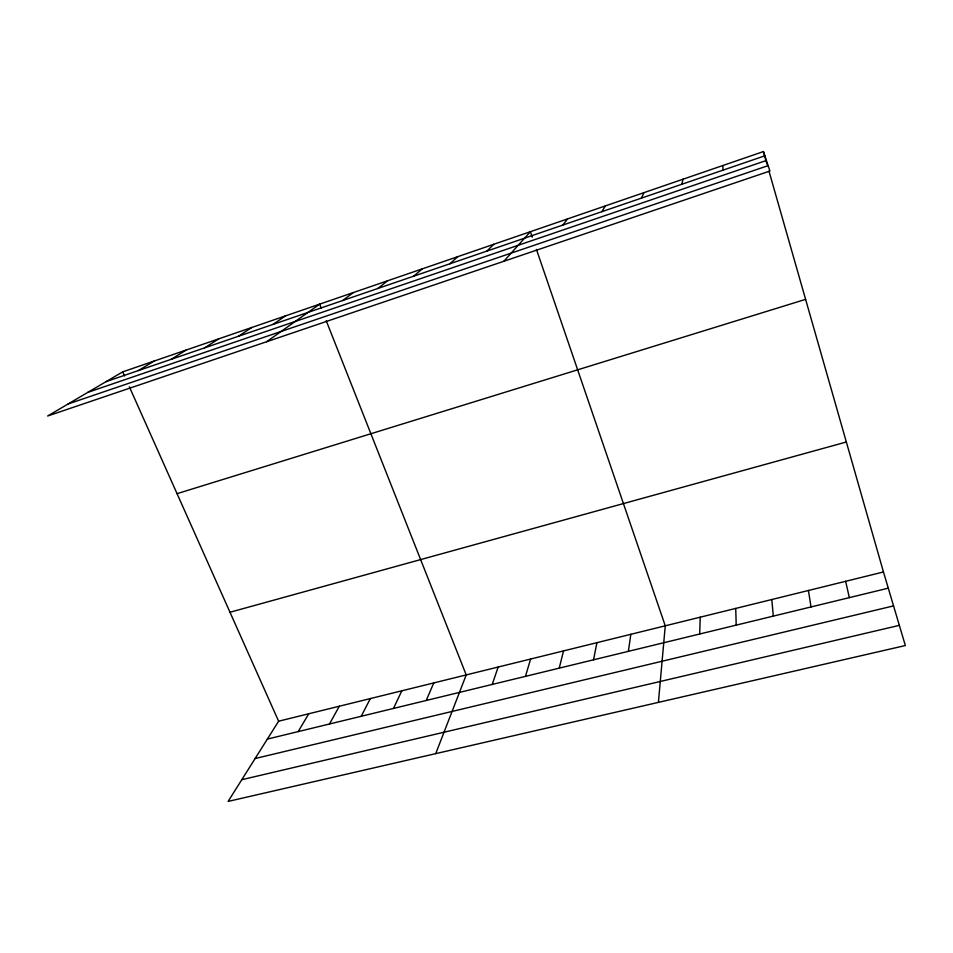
<?xml version="1.0" encoding="UTF-8"?>
<svg xmlns="http://www.w3.org/2000/svg" width="953" height="953" viewBox="0 0 953 953"><rect width="100%" height="100%" fill="white"/><g stroke="black" fill="none" stroke-linecap="round" stroke-linejoin="round"><path stroke-width="1.43" d="M699.693 634.007L700.229 617.187M658.404 702.385L665.265 625.811L536.42 249.364M628.372 651.352L630.838 634.305M593.54 659.81L596.923 642.679M681.871 184.251L683.027 179.2M559.244 668.148L563.509 650.911M525.472 676.356L530.595 659.035M492.213 684.445L498.169 667.04M435.735 753.632L466.22 674.927L326.212 320.708M426.205 700.491L433.782 682.92M641.488 198.093L643.883 192.661M393.47 708.448L401.832 690.806M361.223 716.287L370.348 698.573M329.464 724.006L339.328 706.233M298.182 731.606L308.748 713.773M601.831 211.685L605.405 205.896M883.467 571.979L278.621 721.207L228.112 801.425L905.35 645.538L883.467 571.979L769 171.206M562.854 225.051L567.571 218.904M503.827 261.289L530.38 231.698L532.239 237.13M486.912 251.08L493.797 244.266M449.911 263.767L457.821 256.643M413.531 276.239L422.441 268.806M377.757 288.509L387.633 280.778M342.58 300.564L353.372 292.559M266.59 341.746L319.672 304.138L321.304 308.284M272.915 324.449L285.507 315.896M238.441 336.266L251.89 327.451M204.526 347.893L218.809 338.827M171.183 359.329L186.264 350.013M138.364 370.574L154.231 361.032M122.687 371.873L47.65 416.008L769.929 171.028L763.401 151.575L122.687 371.873L124.498 375.935M106.081 381.641L764.818 155.816M87.962 392.302L766.391 160.485M68.128 403.965L768.118 165.643M177.055 493.666L805.607 299.361M229.995 612.255L846.347 442.001M267.352 739.099L888.279 588.168M255.118 758.54L893.557 605.894M241.8 779.697L899.346 625.359M129.334 386.751L278.621 721.207M763.401 151.575L766.998 164.19M845.656 581.306L849.326 597.638M808.442 590.491L811.003 606.954M771.799 599.52L773.3 616.115M735.74 608.419L736.204 625.132M722.862 165.512L722.97 170.158"/></g></svg>
